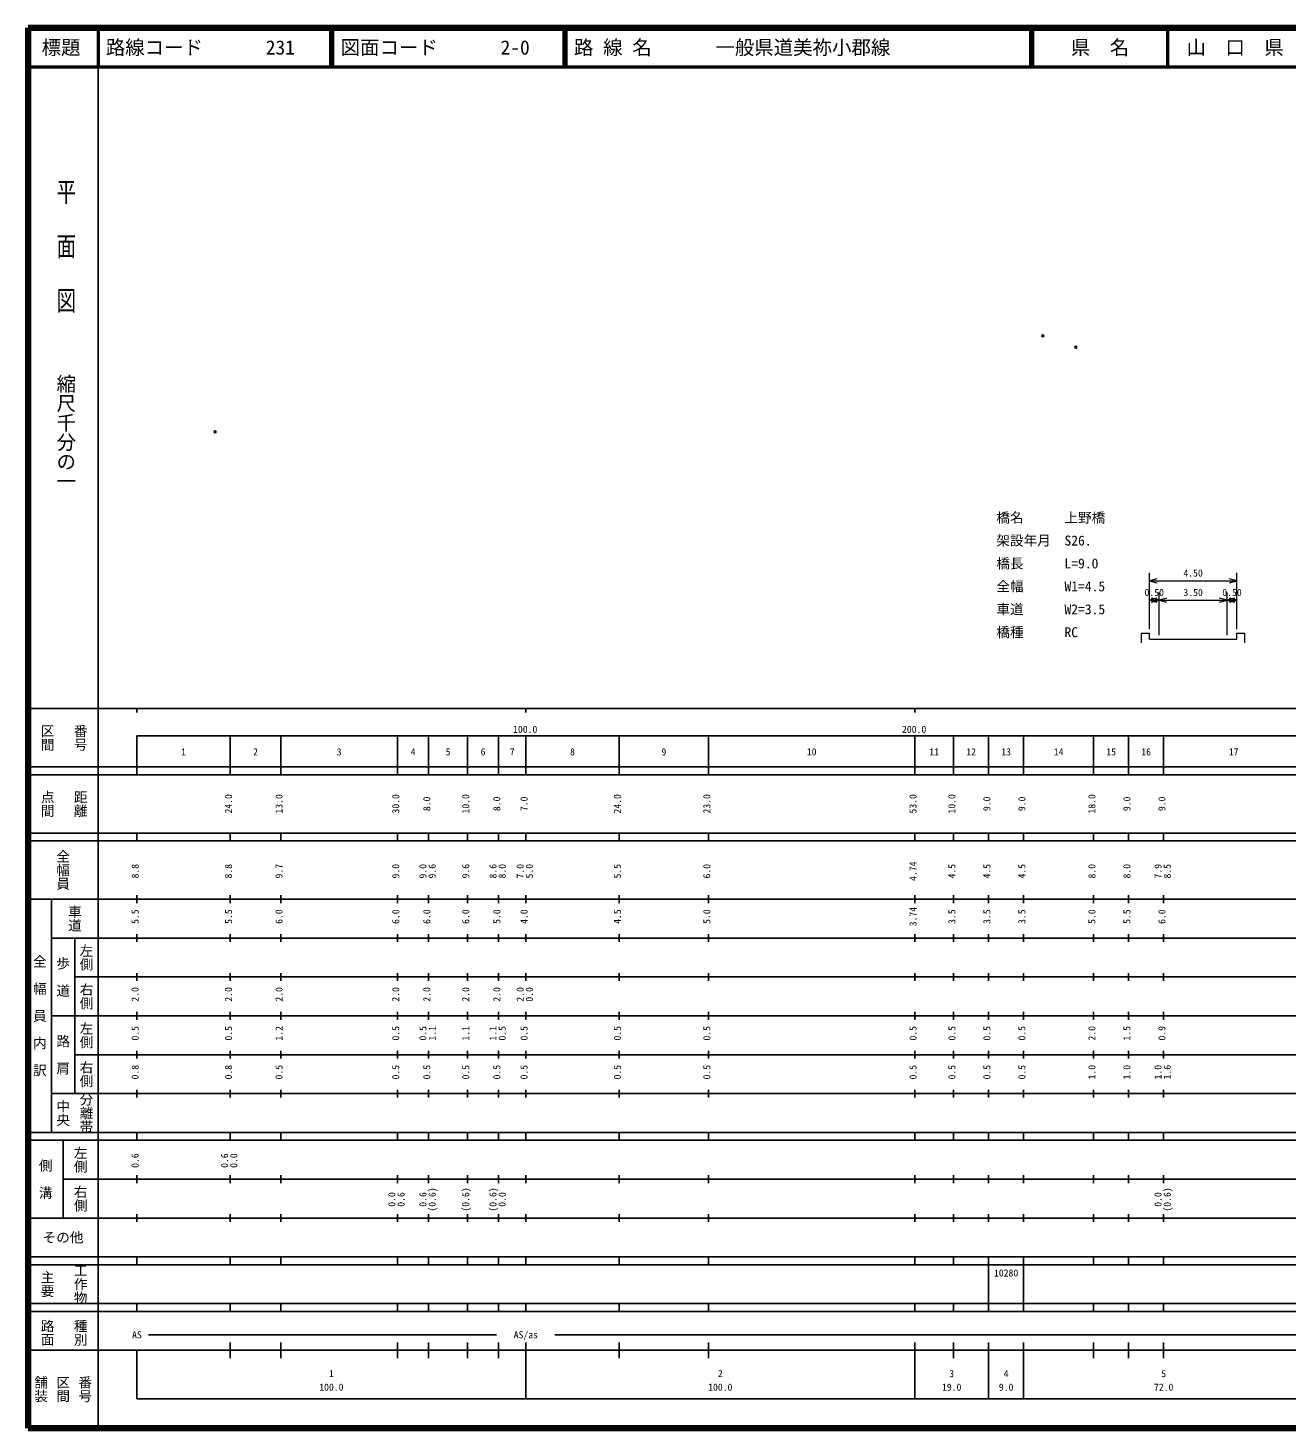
# Model space of a CAD drawing. Units: millimetres on the paper, with parts at other scales. Extents: x 40 to 680, y 20 to 380.
# Drawn here: x 40 to 363.7, y 20 to 380 of the extents above; entities that cross this region are included whole.
import ezdxf
from ezdxf.enums import TextEntityAlignment as Align

# ---------------------------------------------------------------- set-up
doc = ezdxf.new("R2010")
doc.units = ezdxf.units.MM
doc.header["$PDMODE"] = 32
doc.header["$PDSIZE"] = 0.5
doc.layers.add('S-OTRS', color=6, linetype='Continuous')
doc.layers.add('S-TTL-TXT', color=7, linetype='Continuous')
for name, color, linetype, lineweight in [('S-STR-HTXT', 7, 'Continuous', 13), ('S-TTL', 2, 'Continuous', 140), ('S-TTL-BAND', 7, 'Continuous', 25), ('S-TTL-LINE', 7, 'Continuous', 50)]:
    doc.layers.add(name, color=color, linetype=linetype, lineweight=lineweight)
doc.styles.add('@ＭＳ ゴシック', font='')
doc.styles.add('ＭＳ ゴシック', font='')
doc.styles.get('@ＭＳ ゴシック').set_extended_font_data('@MS Gothic')
doc.styles.get('ＭＳ ゴシック').set_extended_font_data('MS Gothic')

msp = doc.modelspace()

# ---------------------------------------------------------------- linework, layer by layer
at = {"layer": 'S-OTRS'}
for p in [(300.933, 300.87), (309.436, 297.963), (88.114, 276.138)]:
    msp.add_point(p, dxfattribs=at)
at = {"layer": 'S-STR-HTXT'}
for p, q in [((328.324, 225.38), (328.324, 239.88)), ((330.256, 238.398), (328.324, 237.88)), ((328.324, 237.88), (350.824, 237.88)), ((328.324, 237.88), (330.256, 237.362)), ((350.824, 237.88), (348.892, 238.398)), ((348.892, 237.362), (350.824, 237.88)), ((350.824, 225.38), (350.824, 239.88)), ((330.824, 223.88), (330.824, 234.88)), ((348.324, 223.88), (348.324, 234.88)), ((330.256, 233.398), (328.324, 232.88)), ((328.324, 232.88), (330.824, 232.88)), ((328.324, 232.88), (330.256, 232.362)), ((330.824, 232.88), (328.892, 233.398)), ((328.892, 232.362), (330.824, 232.88)), ((332.756, 233.398), (330.824, 232.88)), ((330.824, 232.88), (348.324, 232.88)), ((330.824, 232.88), (332.756, 232.362)), ((348.324, 232.88), (346.392, 233.398)), ((346.392, 232.362), (348.324, 232.88)), ((350.256, 233.398), (348.324, 232.88)), ((348.324, 232.88), (350.824, 232.88)), ((348.324, 232.88), (350.256, 232.362)), ((350.824, 232.88), (348.892, 233.398)), ((348.892, 232.362), (350.824, 232.88)), ((326.324, 224.38), (328.324, 224.38)), ((326.324, 221.88), (326.324, 224.38)), ((328.324, 222.88), (328.324, 224.38)), ((350.824, 222.88), (350.824, 224.38)), ((350.824, 224.38), (352.824, 224.38)), ((352.824, 224.38), (352.824, 221.88)), ((328.324, 222.88), (330.824, 222.88)), ((330.824, 222.88), (348.324, 222.88)), ((348.324, 222.88), (350.824, 222.88))]:
    msp.add_line(p, q, dxfattribs=at)
at = {"layer": 'S-TTL'}
for p, q in [((40, 380), (40, 20)), ((680, 380), (40, 380)), ((40, 20), (680, 20))]:
    msp.add_line(p, q, dxfattribs=at)
at = {"layer": 'S-TTL-BAND'}
for p, q in [((58, 370), (58, 20)), ((40, 205), (579, 205)), ((68, 205), (68, 204)), ((168, 205), (168, 204)), ((268, 205), (268, 204)), ((68, 198), (579, 198)), ((68, 198), (68, 188)), ((92, 188), (92, 198)), ((105, 188), (105, 198)), ((135, 188), (135, 198)), ((143, 188), (143, 198)), ((153, 188), (153, 198)), ((161, 188), (161, 198)), ((168, 188), (168, 198)), ((192, 188), (192, 198)), ((215, 188), (215, 198)), ((268, 188), (268, 198)), ((278, 188), (278, 198)), ((287, 188), (287, 198)), ((296, 188), (296, 198)), ((314, 188), (314, 198)), ((323, 188), (323, 198)), ((332, 188), (332, 198)), ((40, 190), (579, 190)), ((40, 188), (579, 188)), ((40, 173), (579, 173)), ((68, 171), (68, 173)), ((92, 171), (92, 173)), ((105, 171), (105, 173)), ((135, 171), (135, 173)), ((143, 171), (143, 173)), ((153, 171), (153, 173)), ((161, 171), (161, 173)), ((168, 171), (168, 173)), ((192, 171), (192, 173)), ((215, 171), (215, 173)), ((268, 171), (268, 173)), ((278, 171), (278, 173)), ((287, 171), (287, 173)), ((296, 171), (296, 173)), ((314, 171), (314, 173)), ((323, 171), (323, 173)), ((332, 171), (332, 173)), ((40, 171), (579, 171)), ((40, 156), (579, 156)), ((46, 96), (46, 156)), ((68, 155), (68, 157)), ((92, 155), (92, 157)), ((105, 155), (105, 157)), ((135, 155), (135, 157)), ((143, 155), (143, 157)), ((153, 155), (153, 157)), ((161, 155), (161, 157)), ((168, 155), (168, 157)), ((192, 155), (192, 157)), ((215, 155), (215, 157)), ((268, 155), (268, 157)), ((278, 155), (278, 157)), ((287, 155), (287, 157)), ((296, 155), (296, 157)), ((314, 155), (314, 157)), ((323, 155), (323, 157)), ((332, 155), (332, 157)), ((46, 146), (579, 146)), ((52, 146), (52, 106)), ((68, 145), (68, 147)), ((92, 145), (92, 147)), ((105, 145), (105, 147)), ((135, 145), (135, 147)), ((143, 145), (143, 147)), ((153, 145), (153, 147)), ((161, 145), (161, 147)), ((168, 145), (168, 147)), ((192, 145), (192, 147)), ((215, 145), (215, 147)), ((268, 145), (268, 147)), ((278, 145), (278, 147)), ((287, 145), (287, 147)), ((296, 145), (296, 147)), ((314, 145), (314, 147)), ((323, 145), (323, 147)), ((332, 145), (332, 147)), ((68, 135), (68, 137)), ((92, 135), (92, 137)), ((105, 135), (105, 137)), ((135, 135), (135, 137)), ((143, 135), (143, 137)), ((153, 135), (153, 137)), ((161, 135), (161, 137)), ((168, 135), (168, 137)), ((192, 135), (192, 137)), ((215, 135), (215, 137)), ((268, 135), (268, 137)), ((278, 135), (278, 137)), ((287, 135), (287, 137)), ((296, 135), (296, 137)), ((314, 135), (314, 137)), ((323, 135), (323, 137)), ((332, 135), (332, 137)), ((52, 136), (579, 136)), ((46, 126), (579, 126)), ((68, 125), (68, 127)), ((92, 125), (92, 127)), ((105, 125), (105, 127)), ((135, 125), (135, 127)), ((143, 125), (143, 127)), ((153, 125), (153, 127)), ((161, 125), (161, 127)), ((168, 125), (168, 127)), ((192, 125), (192, 127)), ((215, 125), (215, 127)), ((268, 125), (268, 127)), ((278, 125), (278, 127)), ((287, 125), (287, 127)), ((296, 125), (296, 127)), ((314, 125), (314, 127)), ((323, 125), (323, 127)), ((332, 125), (332, 127)), ((52, 116), (579, 116)), ((68, 115), (68, 117)), ((92, 115), (92, 117)), ((105, 115), (105, 117)), ((135, 115), (135, 117)), ((143, 115), (143, 117)), ((153, 115), (153, 117)), ((161, 115), (161, 117)), ((168, 115), (168, 117)), ((192, 115), (192, 117)), ((215, 115), (215, 117)), ((268, 115), (268, 117)), ((278, 115), (278, 117)), ((287, 115), (287, 117)), ((296, 115), (296, 117)), ((314, 115), (314, 117)), ((323, 115), (323, 117)), ((332, 115), (332, 117)), ((46, 106), (579, 106)), ((68, 105), (68, 107)), ((92, 105), (92, 107)), ((105, 105), (105, 107)), ((135, 105), (135, 107)), ((143, 105), (143, 107)), ((153, 105), (153, 107)), ((161, 105), (161, 107)), ((168, 105), (168, 107)), ((192, 105), (192, 107)), ((215, 105), (215, 107)), ((268, 105), (268, 107)), ((278, 105), (278, 107)), ((287, 105), (287, 107)), ((296, 105), (296, 107)), ((314, 105), (314, 107)), ((323, 105), (323, 107)), ((332, 105), (332, 107)), ((40, 96), (579, 96)), ((40, 94), (579, 94)), ((49, 94), (49, 74)), ((68, 94), (68, 96)), ((92, 94), (92, 96)), ((105, 94), (105, 96)), ((135, 94), (135, 96)), ((143, 94), (143, 96)), ((153, 94), (153, 96)), ((161, 94), (161, 96)), ((168, 94), (168, 96)), ((192, 94), (192, 96)), ((215, 94), (215, 96)), ((268, 94), (268, 96)), ((278, 94), (278, 96)), ((287, 94), (287, 96)), ((296, 94), (296, 96)), ((314, 94), (314, 96)), ((323, 94), (323, 96)), ((332, 94), (332, 96)), ((49, 84), (579, 84)), ((68, 83), (68, 85)), ((92, 83), (92, 85)), ((105, 83), (105, 85)), ((135, 83), (135, 85)), ((143, 83), (143, 85)), ((153, 83), (153, 85)), ((161, 83), (161, 85)), ((168, 83), (168, 85)), ((192, 83), (192, 85)), ((215, 83), (215, 85)), ((268, 83), (268, 85)), ((278, 83), (278, 85)), ((287, 83), (287, 85)), ((296, 83), (296, 85)), ((314, 83), (314, 85)), ((323, 83), (323, 85)), ((332, 83), (332, 85)), ((40, 74), (579, 74)), ((68, 73), (68, 75)), ((92, 73), (92, 75)), ((105, 73), (105, 75)), ((135, 73), (135, 75)), ((143, 73), (143, 75)), ((153, 73), (153, 75)), ((161, 73), (161, 75)), ((168, 73), (168, 75)), ((192, 73), (192, 75)), ((215, 73), (215, 75)), ((268, 73), (268, 75)), ((278, 73), (278, 75)), ((287, 73), (287, 75)), ((296, 73), (296, 75)), ((314, 73), (314, 75)), ((323, 73), (323, 75)), ((332, 73), (332, 75)), ((40, 64), (579, 64)), ((40, 62), (579, 62)), ((68, 62), (68, 64)), ((92, 62), (92, 64)), ((105, 62), (105, 64)), ((135, 62), (135, 64)), ((143, 62), (143, 64)), ((153, 62), (153, 64)), ((161, 62), (161, 64)), ((168, 62), (168, 64)), ((192, 62), (192, 64)), ((215, 62), (215, 64)), ((268, 62), (268, 64)), ((278, 62), (278, 64)), ((287, 62), (287, 64)), ((287, 52), (287, 62)), ((296, 62), (296, 64)), ((296, 52), (296, 62)), ((314, 62), (314, 64)), ((323, 62), (323, 64)), ((332, 62), (332, 64)), ((40, 52), (579, 52)), ((68, 50), (68, 52)), ((92, 50), (92, 52)), ((105, 50), (105, 52)), ((135, 50), (135, 52)), ((143, 50), (143, 52)), ((153, 50), (153, 52)), ((161, 50), (161, 52)), ((168, 50), (168, 52)), ((192, 50), (192, 52)), ((215, 50), (215, 52)), ((268, 50), (268, 52)), ((278, 50), (278, 52)), ((287, 50), (287, 52)), ((296, 50), (296, 52)), ((314, 50), (314, 52)), ((323, 50), (323, 52)), ((332, 50), (332, 52)), ((40, 50), (579, 50)), ((71, 44), (160.5, 44)), ((175.5, 44), (565, 44)), ((40, 40), (579, 40)), ((68, 40), (68, 27.5)), ((92, 38), (92, 42)), ((105, 38), (105, 42)), ((135, 38), (135, 42)), ((143, 38), (143, 42)), ((153, 38), (153, 42)), ((161, 38), (161, 42)), ((168, 27.5), (168, 42)), ((192, 38), (192, 42)), ((215, 38), (215, 42)), ((268, 27.5), (268, 42)), ((278, 38), (278, 42)), ((287, 27.5), (287, 42)), ((296, 27.5), (296, 42)), ((314, 38), (314, 42)), ((323, 38), (323, 42)), ((332, 38), (332, 42)), ((68, 27.5), (579, 27.5))]:
    msp.add_line(p, q, dxfattribs=at)
at = {"layer": 'S-TTL-LINE'}
for p, q in [((58, 380), (58, 370)), ((117.75, 380), (117.75, 370)), ((118.25, 380), (118.25, 370)), ((177.75, 380), (177.75, 370)), ((178.25, 380), (178.25, 370)), ((297.75, 380), (297.75, 370)), ((298.25, 380), (298.25, 370)), ((333, 380), (333, 370)), ((40, 370), (680, 370))]:
    msp.add_line(p, q, dxfattribs=at)

# ---------------------------------------------------------------- texts
at = {"layer": 'S-STR-HTXT', "style": 'ＭＳ ゴシック'}
for s, p in [('橋名\u3000\u3000\u3000上野橋', (288.991, 252.045)), ('架設年月\u3000S26.', (288.991, 246.154)), ('橋長\u3000\u3000\u3000L=9.0', (288.991, 240.262)), ('全幅\u3000\u3000\u3000W1=4.5', (288.991, 234.371)), ('車道\u3000\u3000\u3000W2=3.5', (288.991, 228.48)), ('橋種\u3000\u3000\u3000RC', (288.991, 222.589))]:
    msp.add_text(s, height=2.566, dxfattribs=at).set_placement(p, align=Align.BOTTOM_LEFT)
for s, p in [('4.50', (339.574, 238.38)), ('0.50', (329.574, 233.38)), ('3.50', (339.574, 233.38)), ('0.50', (349.574, 233.38))]:
    msp.add_text(s, height=1.833, dxfattribs=at).set_placement(p, align=Align.BOTTOM_CENTER)
at = {"layer": 'S-TTL-BAND', "style": '@ＭＳ ゴシック', "width": 1.4}
msp.add_text('平  面  図', height=3.666, rotation=270, dxfattribs=at).set_placement((49.777, 306.475), align=Align.MIDDLE_RIGHT)
at = {"layer": 'S-TTL-BAND', "style": '@ＭＳ ゴシック'}
msp.add_text('縮尺千分の一', height=3.666, rotation=270, dxfattribs=at).set_placement((49.777, 261.03), align=Align.MIDDLE_RIGHT)
for s, p in [('区間', (45, 197.5)), ('番号', (53.5, 197.5)), ('点間', (45, 180.5)), ('距離', (53.5, 180.5)), ('全幅員', (49, 163.5)), ('車道', (52, 151)), ('左側', (55, 141)), ('全\u3000幅\u3000員\u3000内\u3000訳', (43, 126)), ('歩\u3000道', (49, 136)), ('右側', (55, 131)), ('左側', (55, 121)), ('路\u3000肩', (49, 116)), ('右側', (55, 111)), ('分離帯', (55, 101)), ('中央', (49, 101)), ('左側', (53.5, 89)), ('側\u3000溝', (44.5, 84)), ('右側', (53.5, 79)), ('工作物', (53.5, 57)), ('主要', (45, 57)), ('路面', (45, 44.5)), ('種別', (53.5, 44.5)), ('舗装', (43.333, 30)), ('区間', (49, 30)), ('番号', (54.667, 30))]:
    msp.add_text(s, height=2.566, rotation=270, dxfattribs=at).set_placement(p, align=Align.MIDDLE_CENTER)
at = {"layer": 'S-TTL-BAND', "style": 'ＭＳ ゴシック'}
for s, p in [('100.0', (167.844, 198.195)), ('200.0', (267.844, 198.195)), ('1', (80, 192.405)), ('2', (98.5, 192.405)), ('3', (120, 192.405)), ('4', (139, 192.405)), ('5', (148, 192.405)), ('6', (157, 192.405)), ('7', (164.5, 192.405)), ('8', (180, 192.405)), ('9', (203.5, 192.405)), ('10', (241.5, 192.405)), ('11', (273, 192.405)), ('12', (282.5, 192.405)), ('13', (291.5, 192.405)), ('14', (305, 192.405)), ('15', (318.5, 192.405)), ('16', (327.5, 192.405)), ('17', (350, 192.405)), ('AS', (68, 42.5)), ('AS/as', (168, 42.5)), ('1', (118, 32.523)), ('2', (218, 32.523)), ('3', (277.5, 32.523)), ('4', (291.5, 32.523)), ('5', (332, 32.523)), ('100.0', (118, 29.033)), ('100.0', (218, 29.033)), ('19.0', (277.5, 29.033)), ('9.0', (291.5, 29.033)), ('72.0', (332, 29.033))]:
    msp.add_text(s, height=1.833, dxfattribs=at).set_placement(p, align=Align.BOTTOM_CENTER)
for s, p in [('24.0', (93, 180.5)), ('13.0', (106, 180.5)), ('30.0', (136, 180.5)), ('8.0', (144, 180.5)), ('10.0', (154, 180.5)), ('8.0', (162, 180.5)), ('7.0', (169, 180.5)), ('24.0', (193, 180.5)), ('23.0', (216, 180.5)), ('53.0', (269, 180.5)), ('10.0', (279, 180.5)), ('9.0', (288, 180.5)), ('9.0', (297, 180.5)), ('18.0', (315, 180.5)), ('9.0', (324, 180.5)), ('9.0', (333, 180.5)), ('8.8', (69, 163.174)), ('8.8', (93, 163.174)), ('9.7', (106, 163.174)), ('9.0', (136, 163.174)), ('9.0', (143, 163.174)), ('9.6', (145.37, 163.174)), ('9.6', (154, 163.174)), ('8.6', (161, 163.174)), ('8.0', (163.37, 163.174)), ('7.0', (168, 163.174)), ('5.0', (170.37, 163.174)), ('5.5', (193, 163.174)), ('6.0', (216, 163.174)), ('4.74', (269, 163.174)), ('4.5', (279, 163.174)), ('4.5', (288, 163.174)), ('4.5', (297, 163.174)), ('8.0', (315, 163.174)), ('8.0', (324, 163.174)), ('7.9', (332, 163.174)), ('8.5', (334.37, 163.174)), ('5.5', (69, 151.5)), ('5.5', (93, 151.5)), ('6.0', (106, 151.5)), ('6.0', (136, 151.5)), ('6.0', (144, 151.5)), ('6.0', (154, 151.5)), ('5.0', (162, 151.5)), ('4.0', (169, 151.5)), ('4.5', (193, 151.5)), ('5.0', (216, 151.5)), ('3.74', (269, 151.5)), ('3.5', (279, 151.5)), ('3.5', (288, 151.5)), ('3.5', (297, 151.5)), ('5.0', (315, 151.5)), ('5.5', (324, 151.5)), ('6.0', (333, 151.5)), ('2.0', (69, 131.5)), ('2.0', (93, 131.5)), ('2.0', (106, 131.5)), ('2.0', (136, 131.5)), ('2.0', (144, 131.5)), ('2.0', (154, 131.5)), ('2.0', (162, 131.5)), ('2.0', (168, 131.5)), ('0.0', (170.37, 131.5)), ('0.5', (69, 121.5)), ('0.5', (93, 121.5)), ('1.2', (106, 121.5)), ('0.5', (136, 121.5)), ('0.5', (143, 121.5)), ('1.1', (145.37, 121.5)), ('1.1', (154, 121.5)), ('1.1', (161, 121.5)), ('0.5', (163.37, 121.5)), ('0.5', (169, 121.5)), ('0.5', (193, 121.5)), ('0.5', (216, 121.5)), ('0.5', (269, 121.5)), ('0.5', (279, 121.5)), ('0.5', (288, 121.5)), ('0.5', (297, 121.5)), ('2.0', (315, 121.5)), ('1.5', (324, 121.5)), ('0.9', (333, 121.5)), ('0.8', (69, 111.5)), ('0.8', (93, 111.5)), ('0.5', (106, 111.5)), ('0.5', (136, 111.5)), ('0.5', (144, 111.5)), ('0.5', (154, 111.5)), ('0.5', (162, 111.5)), ('0.5', (169, 111.5)), ('0.5', (193, 111.5)), ('0.5', (216, 111.5)), ('0.5', (269, 111.5)), ('0.5', (279, 111.5)), ('0.5', (288, 111.5)), ('0.5', (297, 111.5)), ('1.0', (315, 111.5)), ('1.0', (324, 111.5)), ('1.0', (332, 111.5)), ('1.6', (334.37, 111.5)), ('0.6', (69, 88.764)), ('0.6', (92, 88.764)), ('0.0', (94.37, 88.764)), ('0.0', (135, 78.764)), ('0.6', (137.37, 78.764)), ('0.6', (143, 78.764)), ('(0.6)', (145.37, 78.764)), ('(0.6)', (154, 78.764)), ('(0.6)', (161, 78.764)), ('0.0', (163.37, 78.764)), ('0.0', (332, 78.764)), ('(0.6)', (334.37, 78.764))]:
    msp.add_text(s, height=1.833, rotation=90, dxfattribs=at).set_placement(p, align=Align.BOTTOM_CENTER)
msp.add_text('その他', height=2.566, dxfattribs=at).set_placement((49, 69), align=Align.MIDDLE_CENTER)
msp.add_text('10280', height=1.833, dxfattribs=at).set_placement((288.375, 58.405), align=Align.BOTTOM_LEFT)
at = {"layer": 'S-TTL-TXT', "style": 'ＭＳ ゴシック'}
for s, p in [('標題', (48.5, 375)), ('県\u3000名', (315.625, 375)), ('山\u3000口\u3000県', (350.375, 375))]:
    msp.add_text(s, height=3.666, dxfattribs=at).set_placement(p, align=Align.MIDDLE_CENTER)
for s, p in [('路線コード', (60, 375)), ('231', (101.142, 375)), ('図面コード', (120.38, 375)), ('2-0', (161.521, 375)), ('路 線 名', (180.38, 375)), ('一般県道美祢小郡線', (216.734, 375))]:
    msp.add_text(s, height=3.666, dxfattribs=at).set_placement(p, align=Align.MIDDLE_LEFT)

doc.saveas('drawing.dxf')
